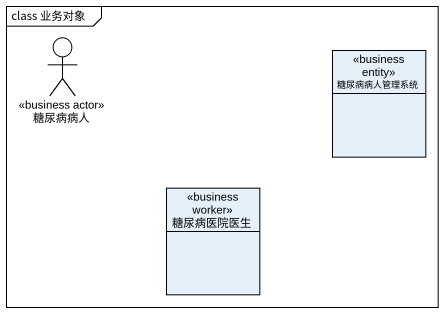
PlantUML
@startuml
mainframe class 业务对象
allowmixing
hide circle
hide empty members
actor 糖尿病病人 <<business actor>>
class 糖尿病病人管理系统 <<business entity>>
class 糖尿病医院医生 <<business worker>>
@enduml
